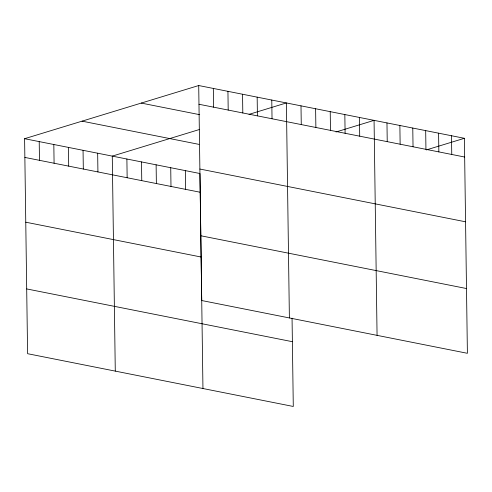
<?xml version="1.0" encoding="UTF-8"?>
<svg xmlns="http://www.w3.org/2000/svg" width="492" height="492" viewBox="0 0 492 492"><rect width="100%" height="100%" fill="white"/><g stroke="black" fill="none" stroke-linecap="round" stroke-linejoin="round"><path stroke-width="0.74" d="M292.057 318.189L293.287 406.466L27.601 353.699L24.6 138.701L198.713 85.534L464.399 138.301L467.4 353.299L201.714 300.532L198.713 85.534M199.678 129.427L112.274 156.112L115.282 371.109M249.038 114.353L286.387 102.945L289.388 317.949M335.999 131.985L374.061 120.362L377.069 335.359M426.33 149.925L464.399 138.301M198.971 104.261L464.657 157.028M141.253 103.08L199.703 114.685M82.053 121.155L198.959 144.371M199.875 169.033L465.561 221.8M24.6 138.701L199.955 173.522L202.956 388.526M24.864 157.428L200.213 192.255M200.81 235.766L466.496 288.533M25.768 222.2L201.117 257.021M26.697 288.927L292.383 341.694M451.49 135.737L451.754 154.463M438.587 133.172L438.852 151.905M425.685 130.614L425.943 149.34M412.776 128.049L413.04 146.776M399.873 125.485L400.137 144.211M386.97 122.92L387.229 141.653M359.449 117.459L359.713 136.186M344.837 114.556L345.101 133.283M330.224 111.653L330.489 130.38M315.612 108.75L315.876 127.477M300.999 105.848L301.264 124.581M271.775 100.048L272.033 118.775M257.162 97.145L257.421 115.872M242.55 94.243L242.808 112.969M227.937 91.34L228.196 110.067M213.325 88.437L213.583 107.164M185.343 170.626L185.601 189.352M170.73 167.723L170.988 186.45M156.118 164.82L156.376 183.547M141.505 161.917L141.764 180.644M126.887 159.014L127.151 177.741M97.662 153.209L97.926 171.936M83.05 150.306L83.314 169.039M68.437 147.403L68.702 166.136M53.825 144.507L54.089 163.233M39.212 141.604L39.477 160.331"/></g></svg>
